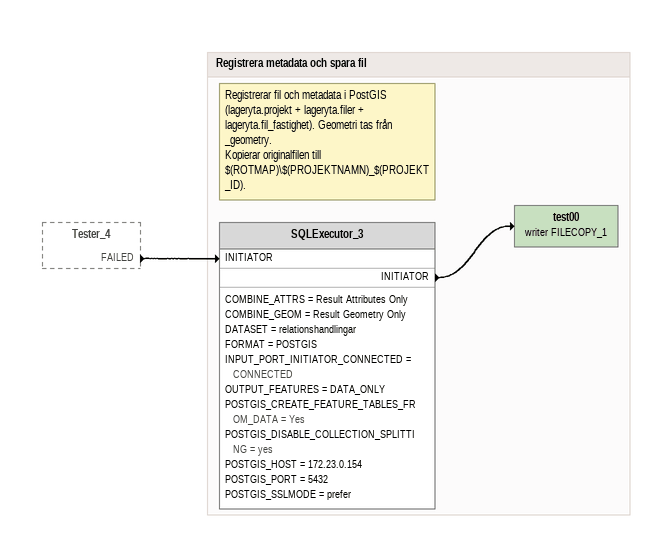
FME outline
Tester_4 [outside]
    FAILED -> SQLExecutor_3 [INITIATOR]

Bookmark: Registrera metadata och spara fil
Note: Registrerar fil och metadata i PostGIS (lageryta.projekt + lageryta.filer + lageryta.fil_fastighet). Geometri tas från _geometry. / Kopierar originalfilen till $(ROTMAP)\$(PROJEKTNAMN)_$(PROJEKT_ID).
SQLExecutor_3
    COMBINE_ATTRS = Result Attributes Only
    COMBINE_GEOM = Result Geometry Only
    DATASET = relationshandlingar
    FORMAT = POSTGIS
    INPUT_PORT_INITIATOR_CONNECTED = CONNECTED
    OUTPUT_FEATURES = DATA_ONLY
    POSTGIS_CREATE_FEATURE_TABLES_FROM_DATA = Yes
    POSTGIS_DISABLE_COLLECTION_SPLITTING = yes
    POSTGIS_HOST = 172.23.0.154
    POSTGIS_PORT = 5432
    POSTGIS_SSLMODE = prefer
    INITIATOR -> test00 (writer FILECOPY_1)
test00 (writer FILECOPY_1)
